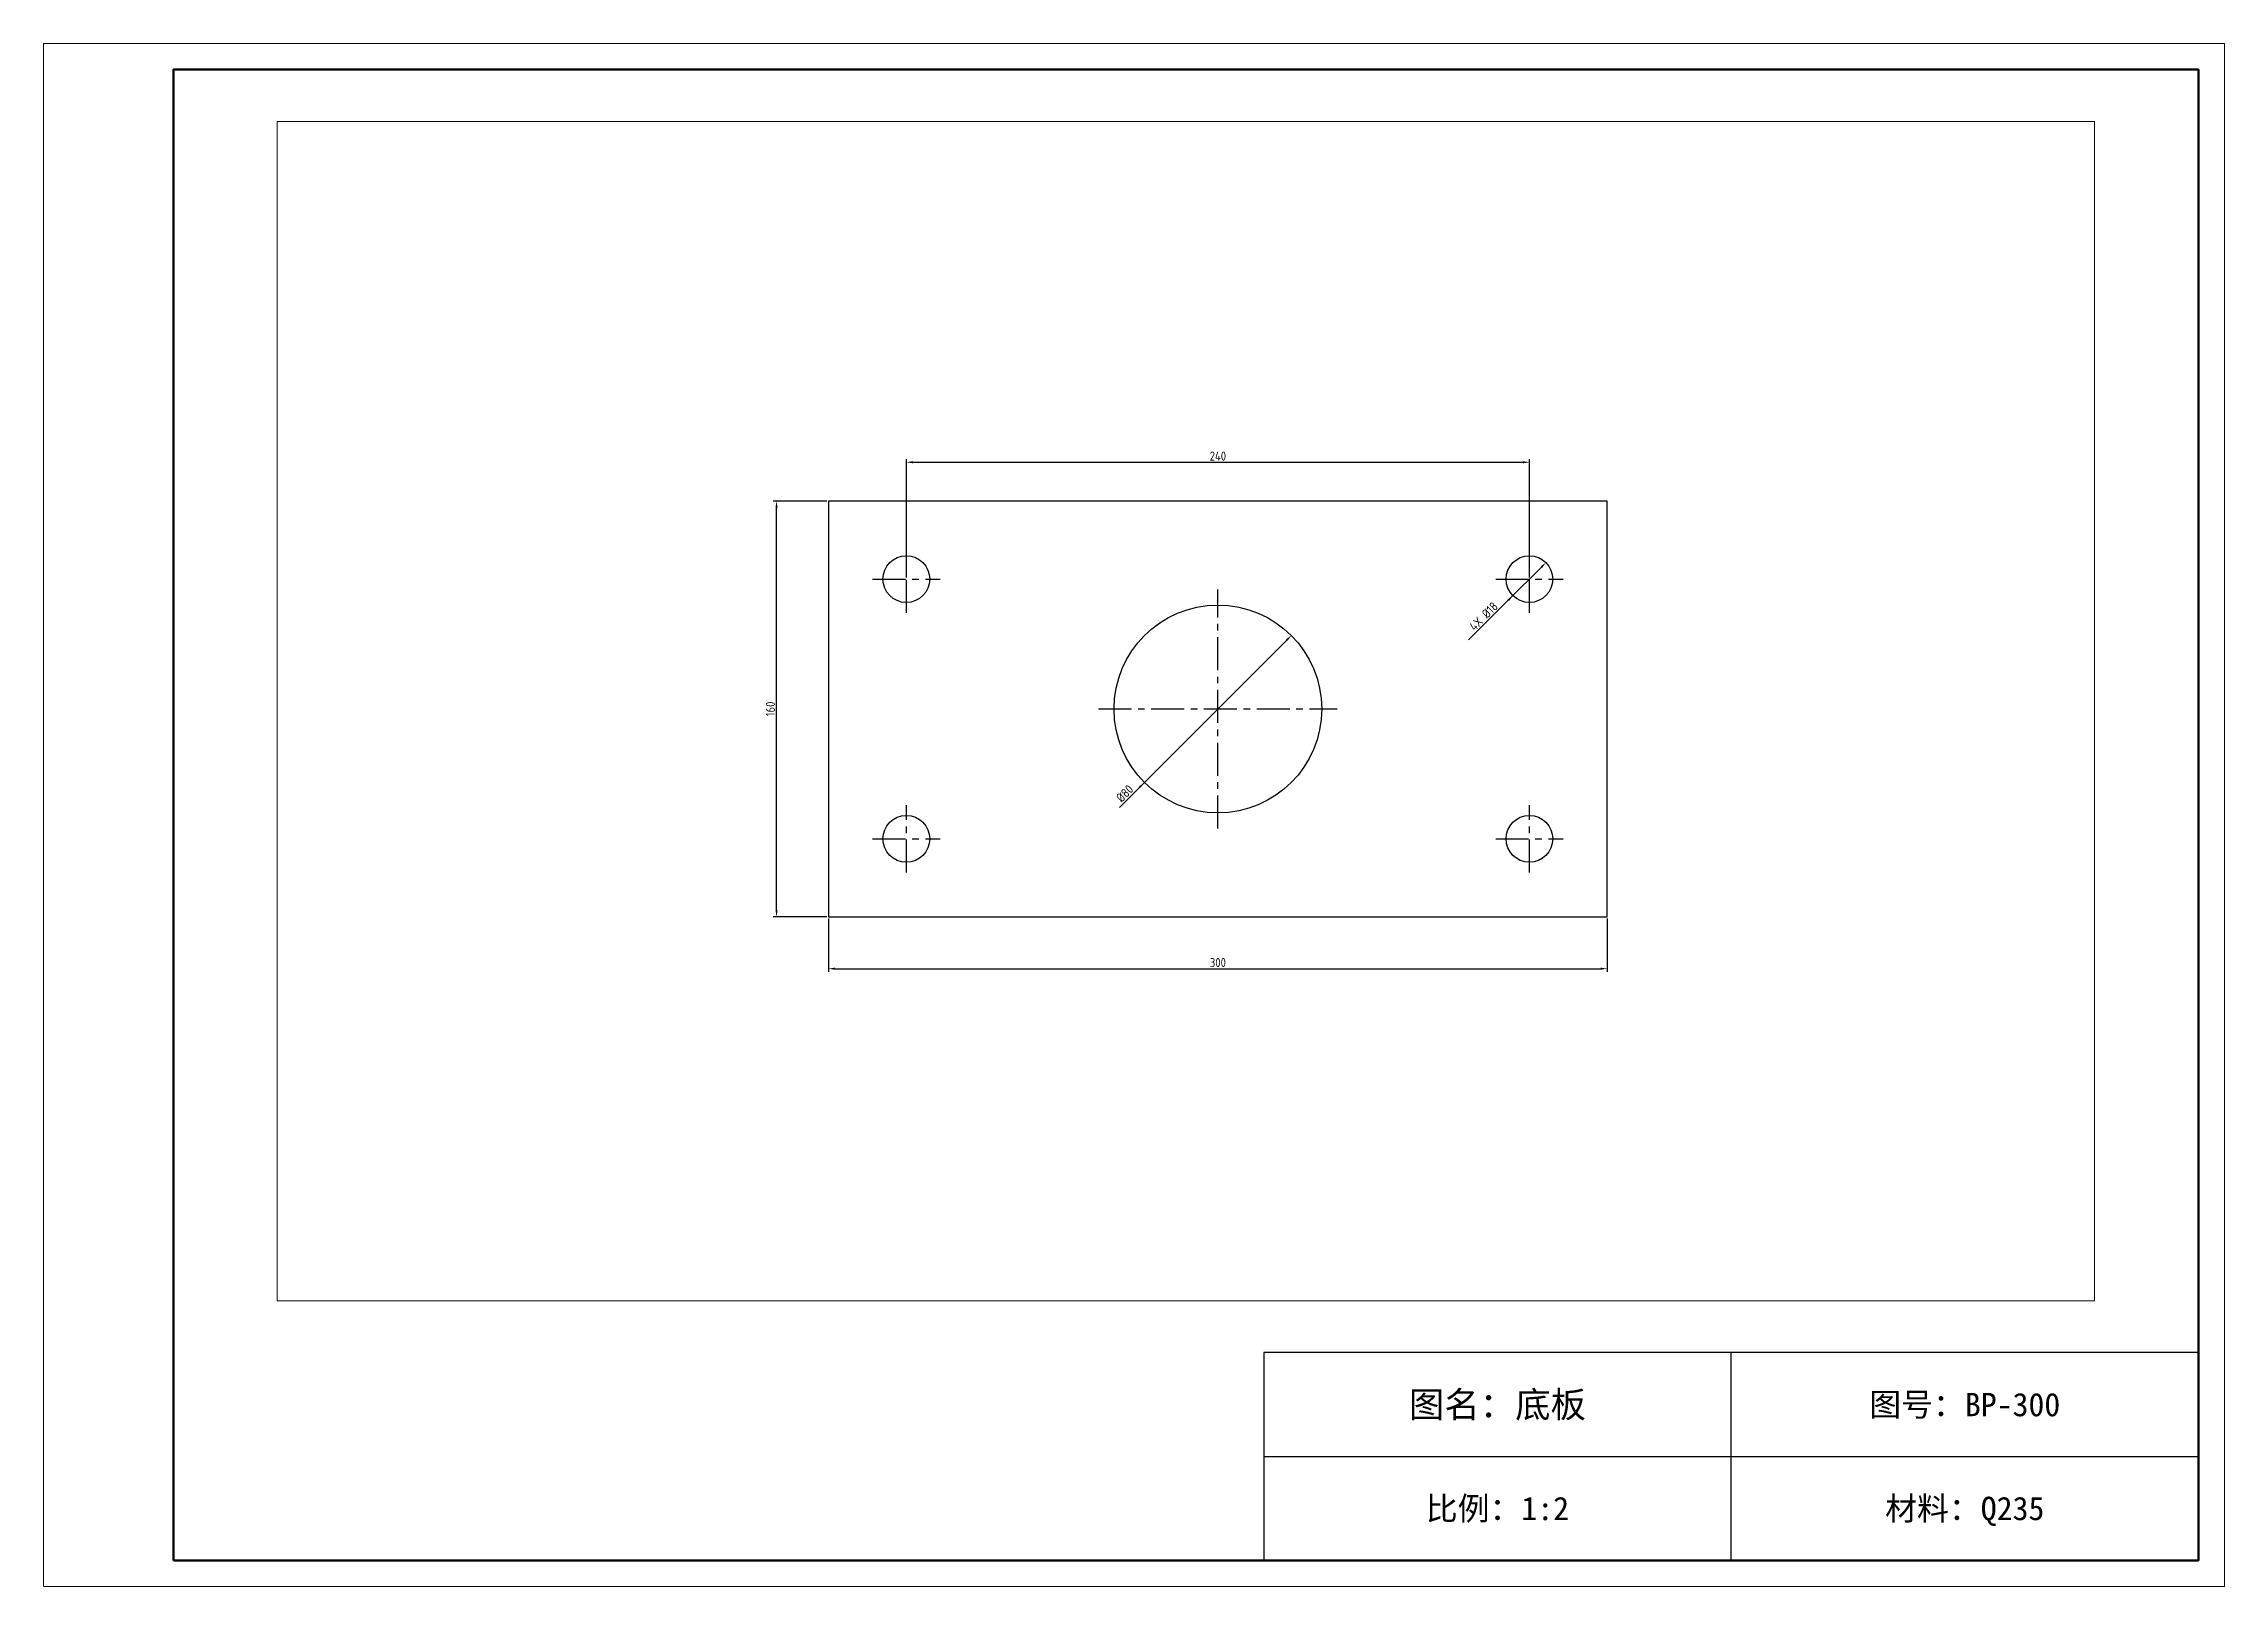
# Paper-space layout 'A3' of a CAD drawing. Header units: millimetres. Extents: x 0 to 420, y 0 to 297.
# The model-space entities are those that its viewports show. They can reach past a viewport. Long polylines and large blocks are cut down to what shows.
import ezdxf
from ezdxf.enums import TextEntityAlignment as Align

# ---------------------------------------------------------------- set-up
doc = ezdxf.new("R2010")
doc.units = ezdxf.units.MM
doc.linetypes.add('CENTER', pattern=[5.08, 3.175, -0.635, 0.635, -0.635])
for name, color, linetype, lineweight in [('A3_FRAME', 7, 'Continuous', 50), ('A3_OUTER', 7, 'Continuous', 18), ('A3_TEXT', 7, 'Continuous', 25), ('A3_TITLE', 7, 'Continuous', 25)]:
    doc.layers.add(name, color=color, linetype=linetype, lineweight=lineweight)
doc.layers.add('A3_VIEWPORT', color=7, linetype='Continuous', lineweight=0, plot=False)
for name, color, linetype in [('CENTER', 1, 'CENTER'), ('DIM', 3, 'Continuous'), ('OUTLINE', 7, 'Continuous')]:
    doc.layers.add(name, color=color, linetype=linetype)
doc.styles.add('A3_CHINESE', font='simsun.ttc')
doc.styles.get("Standard").update_dxf_attribs({"font": 'gbenor.shx', "bigfont": 'gbcbig.shx'})
doc.dimstyles.new('EZDXF', dxfattribs={"dimtxt": 3.5, "dimasz": 2.5, "dimexe": 1.25, "dimexo": 0.625, "dimtad": 1, "dimdec": 0, "dimzin": 12, "dimdsep": 46, "dimtxsty": 'Standard', "dimcen": 2.5, "dimazin": 3, "dimtfac": 0.5, "dimtmove": 2, "dimatfit": 3})

msp = doc.modelspace()

# ---------------------------------------------------------------- linework, layer by layer
at = {"layer": 'CENTER'}
for p, q in [((30, 117), (30, 143)), ((270, 117), (270, 143)), ((17, 130), (43, 130)), ((150, 34), (150, 126)), ((257, 130), (283, 130)), ((104, 80), (196, 80)), ((30, 17), (30, 43)), ((270, 17), (270, 43)), ((17, 30), (43, 30)), ((257, 30), (283, 30))]:
    msp.add_line(p, q, dxfattribs=at)
at = {"layer": 'OUTLINE'}
msp.add_lwpolyline([(0, 0), (300, 0), (300, 160), (0, 160)], close=True, dxfattribs=at)
for centre, radius in [((30, 130), 9), ((270, 130), 9), ((150, 80), 40), ((30, 30), 9), ((270, 30), 9)]:
    msp.add_circle(centre, radius, dxfattribs=at)

# ---------------------------------------------------------------- dimensions: what is measured, and where the dimension line sits
at = {"layer": 'DIM'}
for base, p1, p2 in [((30, 175), (30, 130), (270, 130)), ((0, -20), (0, 0), (300, 0))]:
    msp.add_linear_dim(base=base, p1=p1, p2=p2, dimstyle='EZDXF', dxfattribs=at).render()
msp.add_linear_dim(base=(-20, 0), p1=(0, 0), p2=(0, 160), angle=90, dimstyle='EZDXF', dxfattribs=at).render()
msp.add_diameter_dim_2p(p1=(276.36, 136.36), p2=(263.64, 123.64), text='4X <>', dimstyle='EZDXF', dxfattribs=at).render()
msp.add_diameter_dim_2p(p1=(178.28, 108.28), p2=(121.72, 51.72), dimstyle='EZDXF', dxfattribs=at).render()

psp = doc.layouts.new('A3')

# ---------------------------------------------------------------- linework, layer by layer
at = {"layer": 'A3_FRAME'}
psp.add_lwpolyline([(25, 5), (415, 5), (415, 292), (25, 292)], close=True, dxfattribs=at)
at = {"layer": 'A3_OUTER'}
psp.add_lwpolyline([(0, 0), (420, 0), (420, 297), (0, 297)], close=True, dxfattribs=at)
at = {"layer": 'A3_TITLE'}
for p, q in [((325, 5), (325, 45)), ((235, 25), (415, 25))]:
    psp.add_line(p, q, dxfattribs=at)
psp.add_lwpolyline([(235, 5), (415, 5), (415, 45), (235, 45)], close=True, dxfattribs=at)

# ---------------------------------------------------------------- texts
at = {"layer": 'A3_TEXT', "style": 'A3_CHINESE'}
for s, height, p in [('图名：底板', 5, (280, 35)), ('图号：BP-300', 4.5, (370, 35)), ('比例：1:2', 4.5, (280, 15)), ('材料：Q235', 4.5, (370, 15))]:
    psp.add_text(s, height=height, dxfattribs=at).set_placement(p, align=Align.MIDDLE_CENTER)

# ---------------------------------------------------------------- viewports
at = {"layer": 'A3_VIEWPORT'}
psp.add_viewport(center=(220, 168.5), size=(350, 227), view_center_point=(137.69, 79.18), view_height=454, dxfattribs=at)

doc.saveas('drawing.dxf')
